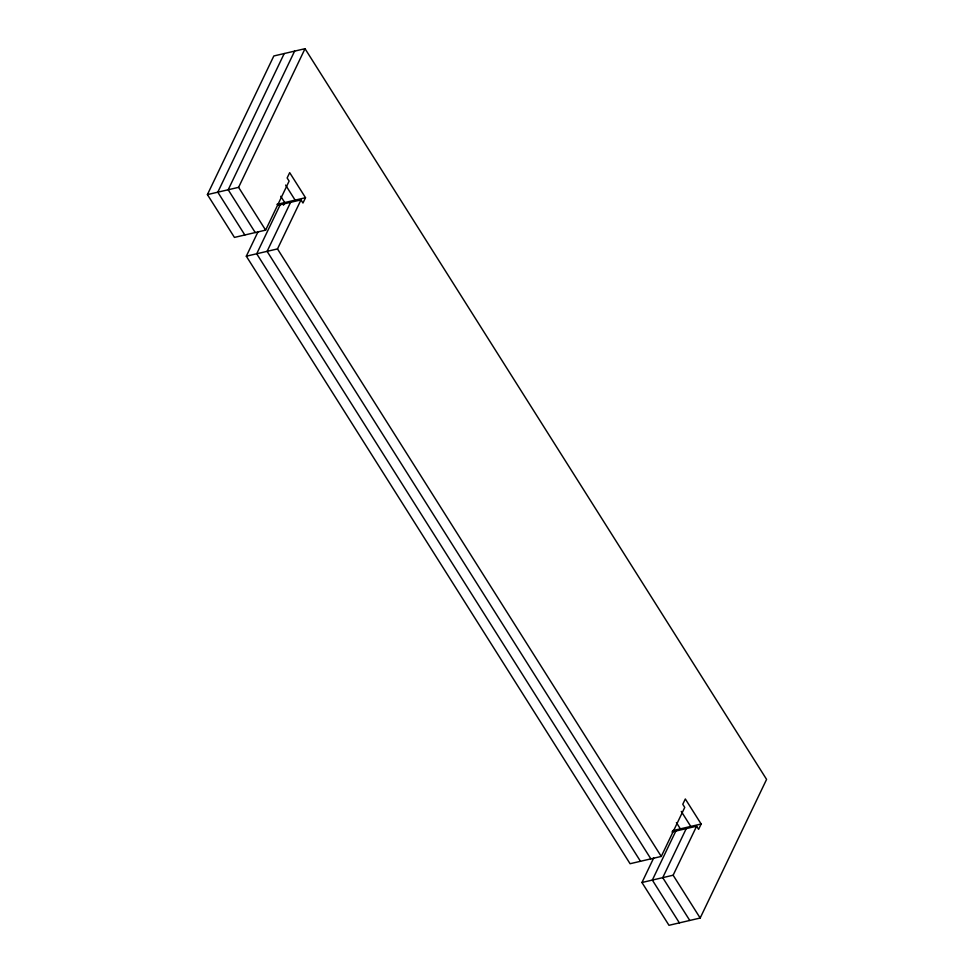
<?xml version="1.0" encoding="UTF-8"?>
<svg xmlns="http://www.w3.org/2000/svg" width="974" height="974" viewBox="0 0 974 974"><rect width="100%" height="100%" fill="white"/><g stroke="black" fill="none" stroke-linecap="round" stroke-linejoin="round"><path stroke-width="1.46" d="M277.602 205.356L300.99 199.901L302.963 203.03L305.519 197.71L289.692 172.654L287.135 177.974L289.12 181.103L265.634 230.132L234.442 237.412L207.413 194.605L273.828 55.968L305.02 48.7L766.587 779.395L700.172 918.032L668.98 925.3L641.951 882.505L653.688 857.984M284.225 53.546L217.799 192.182L244.839 234.99M294.623 51.123L228.196 189.76L255.237 232.555M207.413 194.605L238.593 187.337L305.02 48.7M671.938 831.954L696.617 826.208L698.601 829.337L701.146 824.004L685.319 798.96L682.774 804.281L684.746 807.409L661.261 856.438L630.081 863.719L246.312 256.199L258.061 231.678M280.195 204.747L256.71 253.776L640.478 861.284M283.446 205.222L284.725 202.555L280.768 196.285M290.593 202.324L267.107 251.353L650.863 858.861M246.312 256.199L277.493 248.918L300.99 199.901M675.834 831.053L652.337 880.082L679.377 922.877M686.232 828.631L662.734 877.659L689.775 920.454M641.951 882.505L673.131 875.224L696.617 826.208M276.933 204.37L305.519 197.71M672.559 830.676L701.146 824.004M285.625 185.097L295.122 200.133M681.264 811.403L690.761 826.439M676.406 822.592L680.363 828.862M238.593 187.337L265.634 230.132M277.493 248.918L661.261 856.438M673.131 875.224L700.172 918.032"/></g></svg>
